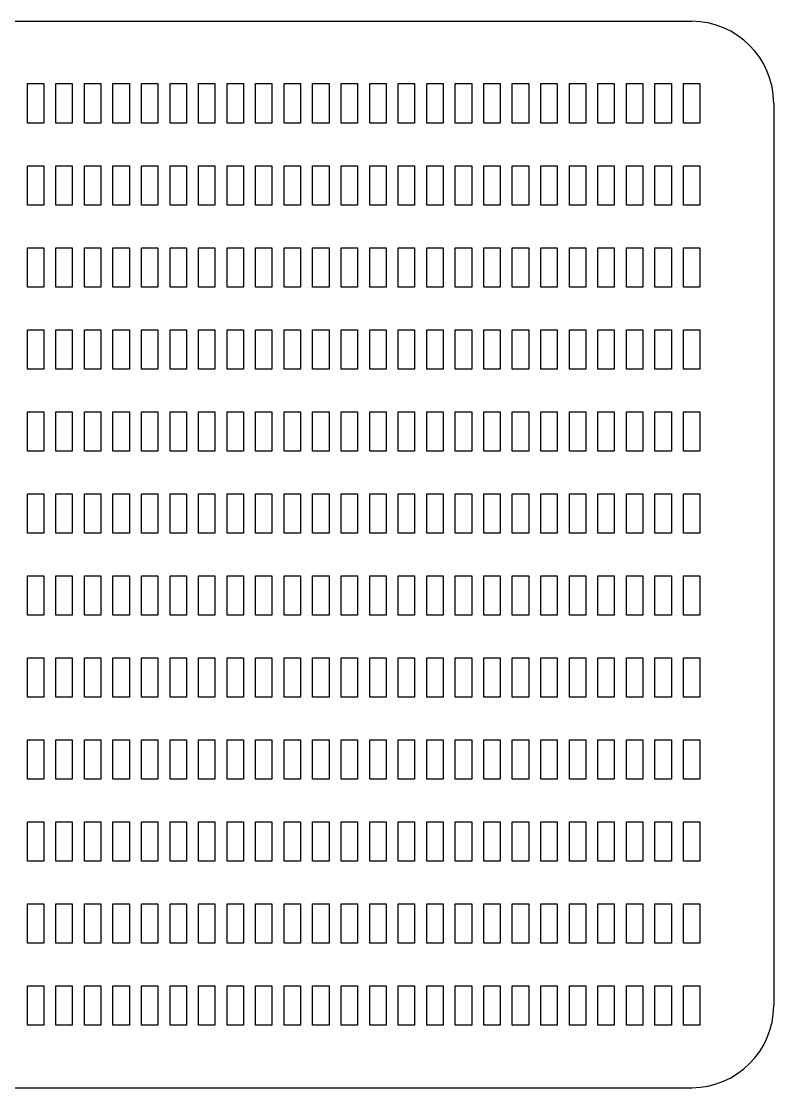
# Model space of a CAD drawing. Extents: x 9 to 33, y 0 to 18.
# Drawn here: x 17.384 to 19.678, y 4.035 to 7.285 of the extents above; entities that cross this region are included whole.
import ezdxf

# ---------------------------------------------------------------- set-up
doc = ezdxf.new("R2010")
doc.units = 0
doc.header["$MEASUREMENT"] = 0
doc.layers.add('OBJECT', color=3, linetype='CONTINUOUS')

msp = doc.modelspace()

# ---------------------------------------------------------------- linework, layer by layer
at = {"layer": 'OBJECT'}
for p, q in [((12.68269, 7.28487), (19.42769, 7.28487)), ((17.40256, 6.97487), (17.40256, 7.09487)), ((17.40256, 7.09487), (17.45256, 7.09487)), ((17.45256, 7.09487), (17.45256, 6.97487)), ((17.48952, 6.97487), (17.48952, 7.09487)), ((17.48952, 7.09487), (17.53952, 7.09487)), ((17.53952, 7.09487), (17.53952, 6.97487)), ((17.57648, 6.97487), (17.57648, 7.09487)), ((17.57648, 7.09487), (17.62648, 7.09487)), ((17.62648, 7.09487), (17.62648, 6.97487)), ((17.66344, 6.97487), (17.66344, 7.09487)), ((17.66344, 7.09487), (17.71344, 7.09487)), ((17.71344, 7.09487), (17.71344, 6.97487)), ((17.75041, 6.97487), (17.75041, 7.09487)), ((17.75041, 7.09487), (17.80041, 7.09487)), ((17.80041, 7.09487), (17.80041, 6.97487)), ((17.83737, 6.97487), (17.83737, 7.09487)), ((17.83737, 7.09487), (17.88737, 7.09487)), ((17.88737, 7.09487), (17.88737, 6.97487)), ((17.92433, 6.97487), (17.92433, 7.09487)), ((17.92433, 7.09487), (17.97433, 7.09487)), ((17.97433, 7.09487), (17.97433, 6.97487)), ((18.01129, 6.97487), (18.01129, 7.09487)), ((18.01129, 7.09487), (18.06129, 7.09487)), ((18.06129, 7.09487), (18.06129, 6.97487)), ((18.09825, 6.97487), (18.09825, 7.09487)), ((18.09825, 7.09487), (18.14825, 7.09487)), ((18.14825, 7.09487), (18.14825, 6.97487)), ((18.18522, 6.97487), (18.18522, 7.09487)), ((18.18522, 7.09487), (18.23522, 7.09487)), ((18.23522, 7.09487), (18.23522, 6.97487)), ((18.27218, 6.97487), (18.27218, 7.09487)), ((18.27218, 7.09487), (18.32218, 7.09487)), ((18.32218, 7.09487), (18.32218, 6.97487)), ((18.35914, 6.97487), (18.35914, 7.09487)), ((18.35914, 7.09487), (18.40914, 7.09487)), ((18.40914, 7.09487), (18.40914, 6.97487)), ((18.4461, 6.97487), (18.4461, 7.09487)), ((18.4461, 7.09487), (18.4961, 7.09487)), ((18.4961, 7.09487), (18.4961, 6.97487)), ((18.53306, 6.97487), (18.53306, 7.09487)), ((18.53306, 7.09487), (18.58306, 7.09487)), ((18.58306, 7.09487), (18.58306, 6.97487)), ((18.62003, 6.97487), (18.62003, 7.09487)), ((18.62003, 7.09487), (18.67003, 7.09487)), ((18.67003, 7.09487), (18.67003, 6.97487)), ((18.70699, 6.97487), (18.70699, 7.09487)), ((18.70699, 7.09487), (18.75699, 7.09487)), ((18.75699, 7.09487), (18.75699, 6.97487)), ((18.79395, 6.97487), (18.79395, 7.09487)), ((18.79395, 7.09487), (18.84395, 7.09487)), ((18.84395, 7.09487), (18.84395, 6.97487)), ((18.88091, 6.97487), (18.88091, 7.09487)), ((18.88091, 7.09487), (18.93091, 7.09487)), ((18.93091, 7.09487), (18.93091, 6.97487)), ((18.96787, 6.97487), (18.96787, 7.09487)), ((18.96787, 7.09487), (19.01787, 7.09487)), ((19.01787, 7.09487), (19.01787, 6.97487)), ((19.05484, 6.97487), (19.05484, 7.09487)), ((19.05484, 7.09487), (19.10484, 7.09487)), ((19.10484, 7.09487), (19.10484, 6.97487)), ((19.1418, 6.97487), (19.1418, 7.09487)), ((19.1418, 7.09487), (19.1918, 7.09487)), ((19.1918, 7.09487), (19.1918, 6.97487)), ((19.22876, 6.97487), (19.22876, 7.09487)), ((19.22876, 7.09487), (19.27876, 7.09487)), ((19.27876, 7.09487), (19.27876, 6.97487)), ((19.31572, 6.97487), (19.31572, 7.09487)), ((19.31572, 7.09487), (19.36572, 7.09487)), ((19.36572, 7.09487), (19.36572, 6.97487)), ((19.40268, 6.97487), (19.40268, 7.09487)), ((19.40268, 7.09487), (19.45268, 7.09487)), ((19.45268, 7.09487), (19.45268, 6.97487)), ((19.67769, 7.03487), (19.67769, 4.28487)), ((17.45256, 6.97487), (17.40256, 6.97487)), ((17.53952, 6.97487), (17.48952, 6.97487)), ((17.62648, 6.97487), (17.57648, 6.97487)), ((17.71344, 6.97487), (17.66344, 6.97487)), ((17.80041, 6.97487), (17.75041, 6.97487)), ((17.88737, 6.97487), (17.83737, 6.97487)), ((17.97433, 6.97487), (17.92433, 6.97487)), ((18.06129, 6.97487), (18.01129, 6.97487)), ((18.14825, 6.97487), (18.09825, 6.97487)), ((18.23522, 6.97487), (18.18522, 6.97487)), ((18.32218, 6.97487), (18.27218, 6.97487)), ((18.40914, 6.97487), (18.35914, 6.97487)), ((18.4961, 6.97487), (18.4461, 6.97487)), ((18.58306, 6.97487), (18.53306, 6.97487)), ((18.67003, 6.97487), (18.62003, 6.97487)), ((18.75699, 6.97487), (18.70699, 6.97487)), ((18.84395, 6.97487), (18.79395, 6.97487)), ((18.93091, 6.97487), (18.88091, 6.97487)), ((19.01787, 6.97487), (18.96787, 6.97487)), ((19.10484, 6.97487), (19.05484, 6.97487)), ((19.1918, 6.97487), (19.1418, 6.97487)), ((19.27876, 6.97487), (19.22876, 6.97487)), ((19.36572, 6.97487), (19.31572, 6.97487)), ((19.45268, 6.97487), (19.40268, 6.97487)), ((17.40256, 6.84487), (17.45256, 6.84487)), ((17.40256, 6.72487), (17.40256, 6.84487)), ((17.45256, 6.84487), (17.45256, 6.72487)), ((17.48952, 6.84487), (17.53952, 6.84487)), ((17.48952, 6.72487), (17.48952, 6.84487)), ((17.53952, 6.84487), (17.53952, 6.72487)), ((17.57648, 6.84487), (17.62648, 6.84487)), ((17.57648, 6.72487), (17.57648, 6.84487)), ((17.62648, 6.84487), (17.62648, 6.72487)), ((17.66344, 6.84487), (17.71344, 6.84487)), ((17.66344, 6.72487), (17.66344, 6.84487)), ((17.71344, 6.84487), (17.71344, 6.72487)), ((17.75041, 6.84487), (17.80041, 6.84487)), ((17.75041, 6.72487), (17.75041, 6.84487)), ((17.80041, 6.84487), (17.80041, 6.72487)), ((17.83737, 6.84487), (17.88737, 6.84487)), ((17.83737, 6.72487), (17.83737, 6.84487)), ((17.88737, 6.84487), (17.88737, 6.72487)), ((17.92433, 6.84487), (17.97433, 6.84487)), ((17.92433, 6.72487), (17.92433, 6.84487)), ((17.97433, 6.84487), (17.97433, 6.72487)), ((18.01129, 6.84487), (18.06129, 6.84487)), ((18.01129, 6.72487), (18.01129, 6.84487)), ((18.06129, 6.84487), (18.06129, 6.72487)), ((18.09825, 6.84487), (18.14825, 6.84487)), ((18.09825, 6.72487), (18.09825, 6.84487)), ((18.14825, 6.84487), (18.14825, 6.72487)), ((18.18522, 6.84487), (18.23522, 6.84487)), ((18.18522, 6.72487), (18.18522, 6.84487)), ((18.23522, 6.84487), (18.23522, 6.72487)), ((18.27218, 6.84487), (18.32218, 6.84487)), ((18.27218, 6.72487), (18.27218, 6.84487)), ((18.32218, 6.84487), (18.32218, 6.72487)), ((18.35914, 6.84487), (18.40914, 6.84487)), ((18.35914, 6.72487), (18.35914, 6.84487)), ((18.40914, 6.84487), (18.40914, 6.72487)), ((18.4461, 6.84487), (18.4961, 6.84487)), ((18.4461, 6.72487), (18.4461, 6.84487)), ((18.4961, 6.84487), (18.4961, 6.72487)), ((18.53306, 6.84487), (18.58306, 6.84487)), ((18.53306, 6.72487), (18.53306, 6.84487)), ((18.58306, 6.84487), (18.58306, 6.72487)), ((18.62003, 6.84487), (18.67003, 6.84487)), ((18.62003, 6.72487), (18.62003, 6.84487)), ((18.67003, 6.84487), (18.67003, 6.72487)), ((18.70699, 6.84487), (18.75699, 6.84487)), ((18.70699, 6.72487), (18.70699, 6.84487)), ((18.75699, 6.84487), (18.75699, 6.72487)), ((18.79395, 6.84487), (18.84395, 6.84487)), ((18.79395, 6.72487), (18.79395, 6.84487)), ((18.84395, 6.84487), (18.84395, 6.72487)), ((18.88091, 6.84487), (18.93091, 6.84487)), ((18.88091, 6.72487), (18.88091, 6.84487)), ((18.93091, 6.84487), (18.93091, 6.72487)), ((18.96787, 6.84487), (19.01787, 6.84487)), ((18.96787, 6.72487), (18.96787, 6.84487)), ((19.01787, 6.84487), (19.01787, 6.72487)), ((19.05484, 6.84487), (19.10484, 6.84487)), ((19.05484, 6.72487), (19.05484, 6.84487)), ((19.10484, 6.84487), (19.10484, 6.72487)), ((19.1418, 6.84487), (19.1918, 6.84487)), ((19.1418, 6.72487), (19.1418, 6.84487)), ((19.1918, 6.84487), (19.1918, 6.72487)), ((19.22876, 6.84487), (19.27876, 6.84487)), ((19.22876, 6.72487), (19.22876, 6.84487)), ((19.27876, 6.84487), (19.27876, 6.72487)), ((19.31572, 6.84487), (19.36572, 6.84487)), ((19.31572, 6.72487), (19.31572, 6.84487)), ((19.36572, 6.84487), (19.36572, 6.72487)), ((19.40268, 6.84487), (19.45268, 6.84487)), ((19.40268, 6.72487), (19.40268, 6.84487)), ((19.45268, 6.84487), (19.45268, 6.72487)), ((17.45256, 6.72487), (17.40256, 6.72487)), ((17.53952, 6.72487), (17.48952, 6.72487)), ((17.62648, 6.72487), (17.57648, 6.72487)), ((17.71344, 6.72487), (17.66344, 6.72487)), ((17.80041, 6.72487), (17.75041, 6.72487)), ((17.88737, 6.72487), (17.83737, 6.72487)), ((17.97433, 6.72487), (17.92433, 6.72487)), ((18.06129, 6.72487), (18.01129, 6.72487)), ((18.14825, 6.72487), (18.09825, 6.72487)), ((18.23522, 6.72487), (18.18522, 6.72487)), ((18.32218, 6.72487), (18.27218, 6.72487)), ((18.40914, 6.72487), (18.35914, 6.72487)), ((18.4961, 6.72487), (18.4461, 6.72487)), ((18.58306, 6.72487), (18.53306, 6.72487)), ((18.67003, 6.72487), (18.62003, 6.72487)), ((18.75699, 6.72487), (18.70699, 6.72487)), ((18.84395, 6.72487), (18.79395, 6.72487)), ((18.93091, 6.72487), (18.88091, 6.72487)), ((19.01787, 6.72487), (18.96787, 6.72487)), ((19.10484, 6.72487), (19.05484, 6.72487)), ((19.1918, 6.72487), (19.1418, 6.72487)), ((19.27876, 6.72487), (19.22876, 6.72487)), ((19.36572, 6.72487), (19.31572, 6.72487)), ((19.45268, 6.72487), (19.40268, 6.72487)), ((17.40256, 6.47487), (17.40256, 6.59487)), ((17.40256, 6.59487), (17.45256, 6.59487)), ((17.45256, 6.59487), (17.45256, 6.47487)), ((17.48952, 6.47487), (17.48952, 6.59487)), ((17.48952, 6.59487), (17.53952, 6.59487)), ((17.53952, 6.59487), (17.53952, 6.47487)), ((17.57648, 6.47487), (17.57648, 6.59487)), ((17.57648, 6.59487), (17.62648, 6.59487)), ((17.62648, 6.59487), (17.62648, 6.47487)), ((17.66344, 6.47487), (17.66344, 6.59487)), ((17.66344, 6.59487), (17.71344, 6.59487)), ((17.71344, 6.59487), (17.71344, 6.47487)), ((17.75041, 6.47487), (17.75041, 6.59487)), ((17.75041, 6.59487), (17.80041, 6.59487)), ((17.80041, 6.59487), (17.80041, 6.47487)), ((17.83737, 6.47487), (17.83737, 6.59487)), ((17.83737, 6.59487), (17.88737, 6.59487)), ((17.88737, 6.59487), (17.88737, 6.47487)), ((17.92433, 6.47487), (17.92433, 6.59487)), ((17.92433, 6.59487), (17.97433, 6.59487)), ((17.97433, 6.59487), (17.97433, 6.47487)), ((18.01129, 6.47487), (18.01129, 6.59487)), ((18.01129, 6.59487), (18.06129, 6.59487)), ((18.06129, 6.59487), (18.06129, 6.47487)), ((18.09825, 6.47487), (18.09825, 6.59487)), ((18.09825, 6.59487), (18.14825, 6.59487)), ((18.14825, 6.59487), (18.14825, 6.47487)), ((18.18522, 6.47487), (18.18522, 6.59487)), ((18.18522, 6.59487), (18.23522, 6.59487)), ((18.23522, 6.59487), (18.23522, 6.47487)), ((18.27218, 6.47487), (18.27218, 6.59487)), ((18.27218, 6.59487), (18.32218, 6.59487)), ((18.32218, 6.59487), (18.32218, 6.47487)), ((18.35914, 6.47487), (18.35914, 6.59487)), ((18.35914, 6.59487), (18.40914, 6.59487)), ((18.40914, 6.59487), (18.40914, 6.47487)), ((18.4461, 6.47487), (18.4461, 6.59487)), ((18.4461, 6.59487), (18.4961, 6.59487)), ((18.4961, 6.59487), (18.4961, 6.47487)), ((18.53306, 6.47487), (18.53306, 6.59487)), ((18.53306, 6.59487), (18.58306, 6.59487)), ((18.58306, 6.59487), (18.58306, 6.47487)), ((18.62003, 6.47487), (18.62003, 6.59487)), ((18.62003, 6.59487), (18.67003, 6.59487)), ((18.67003, 6.59487), (18.67003, 6.47487)), ((18.70699, 6.47487), (18.70699, 6.59487)), ((18.70699, 6.59487), (18.75699, 6.59487)), ((18.75699, 6.59487), (18.75699, 6.47487)), ((18.79395, 6.47487), (18.79395, 6.59487)), ((18.79395, 6.59487), (18.84395, 6.59487)), ((18.84395, 6.59487), (18.84395, 6.47487)), ((18.88091, 6.47487), (18.88091, 6.59487)), ((18.88091, 6.59487), (18.93091, 6.59487)), ((18.93091, 6.59487), (18.93091, 6.47487)), ((18.96787, 6.47487), (18.96787, 6.59487)), ((18.96787, 6.59487), (19.01787, 6.59487)), ((19.01787, 6.59487), (19.01787, 6.47487)), ((19.05484, 6.47487), (19.05484, 6.59487)), ((19.05484, 6.59487), (19.10484, 6.59487)), ((19.10484, 6.59487), (19.10484, 6.47487)), ((19.1418, 6.47487), (19.1418, 6.59487)), ((19.1418, 6.59487), (19.1918, 6.59487)), ((19.1918, 6.59487), (19.1918, 6.47487)), ((19.22876, 6.47487), (19.22876, 6.59487)), ((19.22876, 6.59487), (19.27876, 6.59487)), ((19.27876, 6.59487), (19.27876, 6.47487)), ((19.31572, 6.47487), (19.31572, 6.59487)), ((19.31572, 6.59487), (19.36572, 6.59487)), ((19.36572, 6.59487), (19.36572, 6.47487)), ((19.40268, 6.47487), (19.40268, 6.59487)), ((19.40268, 6.59487), (19.45268, 6.59487)), ((19.45268, 6.59487), (19.45268, 6.47487)), ((17.45256, 6.47487), (17.40256, 6.47487)), ((17.53952, 6.47487), (17.48952, 6.47487)), ((17.62648, 6.47487), (17.57648, 6.47487)), ((17.71344, 6.47487), (17.66344, 6.47487)), ((17.80041, 6.47487), (17.75041, 6.47487)), ((17.88737, 6.47487), (17.83737, 6.47487)), ((17.97433, 6.47487), (17.92433, 6.47487)), ((18.06129, 6.47487), (18.01129, 6.47487)), ((18.14825, 6.47487), (18.09825, 6.47487)), ((18.23522, 6.47487), (18.18522, 6.47487)), ((18.32218, 6.47487), (18.27218, 6.47487)), ((18.40914, 6.47487), (18.35914, 6.47487)), ((18.4961, 6.47487), (18.4461, 6.47487)), ((18.58306, 6.47487), (18.53306, 6.47487)), ((18.67003, 6.47487), (18.62003, 6.47487)), ((18.75699, 6.47487), (18.70699, 6.47487)), ((18.84395, 6.47487), (18.79395, 6.47487)), ((18.93091, 6.47487), (18.88091, 6.47487)), ((19.01787, 6.47487), (18.96787, 6.47487)), ((19.10484, 6.47487), (19.05484, 6.47487)), ((19.1918, 6.47487), (19.1418, 6.47487)), ((19.27876, 6.47487), (19.22876, 6.47487)), ((19.36572, 6.47487), (19.31572, 6.47487)), ((19.45268, 6.47487), (19.40268, 6.47487)), ((17.40256, 6.22487), (17.40256, 6.34487)), ((17.40256, 6.34487), (17.45256, 6.34487)), ((17.45256, 6.34487), (17.45256, 6.22487)), ((17.48952, 6.22487), (17.48952, 6.34487)), ((17.48952, 6.34487), (17.53952, 6.34487)), ((17.53952, 6.34487), (17.53952, 6.22487)), ((17.57648, 6.22487), (17.57648, 6.34487)), ((17.57648, 6.34487), (17.62648, 6.34487)), ((17.62648, 6.34487), (17.62648, 6.22487)), ((17.66344, 6.22487), (17.66344, 6.34487)), ((17.66344, 6.34487), (17.71344, 6.34487)), ((17.71344, 6.34487), (17.71344, 6.22487)), ((17.75041, 6.22487), (17.75041, 6.34487)), ((17.75041, 6.34487), (17.80041, 6.34487)), ((17.80041, 6.34487), (17.80041, 6.22487)), ((17.83737, 6.22487), (17.83737, 6.34487)), ((17.83737, 6.34487), (17.88737, 6.34487)), ((17.88737, 6.34487), (17.88737, 6.22487)), ((17.92433, 6.22487), (17.92433, 6.34487)), ((17.92433, 6.34487), (17.97433, 6.34487)), ((17.97433, 6.34487), (17.97433, 6.22487)), ((18.01129, 6.22487), (18.01129, 6.34487)), ((18.01129, 6.34487), (18.06129, 6.34487)), ((18.06129, 6.34487), (18.06129, 6.22487)), ((18.09825, 6.22487), (18.09825, 6.34487)), ((18.09825, 6.34487), (18.14825, 6.34487)), ((18.14825, 6.34487), (18.14825, 6.22487)), ((18.18522, 6.22487), (18.18522, 6.34487)), ((18.18522, 6.34487), (18.23522, 6.34487)), ((18.23522, 6.34487), (18.23522, 6.22487)), ((18.27218, 6.22487), (18.27218, 6.34487)), ((18.27218, 6.34487), (18.32218, 6.34487)), ((18.32218, 6.34487), (18.32218, 6.22487)), ((18.35914, 6.22487), (18.35914, 6.34487)), ((18.35914, 6.34487), (18.40914, 6.34487)), ((18.40914, 6.34487), (18.40914, 6.22487)), ((18.4461, 6.22487), (18.4461, 6.34487)), ((18.4461, 6.34487), (18.4961, 6.34487)), ((18.4961, 6.34487), (18.4961, 6.22487)), ((18.53306, 6.22487), (18.53306, 6.34487)), ((18.53306, 6.34487), (18.58306, 6.34487)), ((18.58306, 6.34487), (18.58306, 6.22487)), ((18.62003, 6.22487), (18.62003, 6.34487)), ((18.62003, 6.34487), (18.67003, 6.34487)), ((18.67003, 6.34487), (18.67003, 6.22487)), ((18.70699, 6.22487), (18.70699, 6.34487)), ((18.70699, 6.34487), (18.75699, 6.34487)), ((18.75699, 6.34487), (18.75699, 6.22487)), ((18.79395, 6.22487), (18.79395, 6.34487)), ((18.79395, 6.34487), (18.84395, 6.34487)), ((18.84395, 6.34487), (18.84395, 6.22487)), ((18.88091, 6.22487), (18.88091, 6.34487)), ((18.88091, 6.34487), (18.93091, 6.34487)), ((18.93091, 6.34487), (18.93091, 6.22487)), ((18.96787, 6.22487), (18.96787, 6.34487)), ((18.96787, 6.34487), (19.01787, 6.34487)), ((19.01787, 6.34487), (19.01787, 6.22487)), ((19.05484, 6.22487), (19.05484, 6.34487)), ((19.05484, 6.34487), (19.10484, 6.34487)), ((19.10484, 6.34487), (19.10484, 6.22487)), ((19.1418, 6.22487), (19.1418, 6.34487)), ((19.1418, 6.34487), (19.1918, 6.34487)), ((19.1918, 6.34487), (19.1918, 6.22487)), ((19.22876, 6.22487), (19.22876, 6.34487)), ((19.22876, 6.34487), (19.27876, 6.34487)), ((19.27876, 6.34487), (19.27876, 6.22487)), ((19.31572, 6.22487), (19.31572, 6.34487)), ((19.31572, 6.34487), (19.36572, 6.34487)), ((19.36572, 6.34487), (19.36572, 6.22487)), ((19.40268, 6.22487), (19.40268, 6.34487)), ((19.40268, 6.34487), (19.45268, 6.34487)), ((19.45268, 6.34487), (19.45268, 6.22487)), ((17.45256, 6.22487), (17.40256, 6.22487)), ((17.53952, 6.22487), (17.48952, 6.22487)), ((17.62648, 6.22487), (17.57648, 6.22487)), ((17.71344, 6.22487), (17.66344, 6.22487)), ((17.80041, 6.22487), (17.75041, 6.22487)), ((17.88737, 6.22487), (17.83737, 6.22487)), ((17.97433, 6.22487), (17.92433, 6.22487)), ((18.06129, 6.22487), (18.01129, 6.22487)), ((18.14825, 6.22487), (18.09825, 6.22487)), ((18.23522, 6.22487), (18.18522, 6.22487)), ((18.32218, 6.22487), (18.27218, 6.22487)), ((18.40914, 6.22487), (18.35914, 6.22487)), ((18.4961, 6.22487), (18.4461, 6.22487)), ((18.58306, 6.22487), (18.53306, 6.22487)), ((18.67003, 6.22487), (18.62003, 6.22487)), ((18.75699, 6.22487), (18.70699, 6.22487)), ((18.84395, 6.22487), (18.79395, 6.22487)), ((18.93091, 6.22487), (18.88091, 6.22487)), ((19.01787, 6.22487), (18.96787, 6.22487)), ((19.10484, 6.22487), (19.05484, 6.22487)), ((19.1918, 6.22487), (19.1418, 6.22487)), ((19.27876, 6.22487), (19.22876, 6.22487)), ((19.36572, 6.22487), (19.31572, 6.22487)), ((19.45268, 6.22487), (19.40268, 6.22487)), ((17.40256, 5.97487), (17.40256, 6.09487)), ((17.40256, 6.09487), (17.45256, 6.09487)), ((17.45256, 6.09487), (17.45256, 5.97487)), ((17.48952, 5.97487), (17.48952, 6.09487)), ((17.48952, 6.09487), (17.53952, 6.09487)), ((17.53952, 6.09487), (17.53952, 5.97487)), ((17.57648, 5.97487), (17.57648, 6.09487)), ((17.57648, 6.09487), (17.62648, 6.09487)), ((17.62648, 6.09487), (17.62648, 5.97487)), ((17.66344, 5.97487), (17.66344, 6.09487)), ((17.66344, 6.09487), (17.71344, 6.09487)), ((17.71344, 6.09487), (17.71344, 5.97487)), ((17.75041, 5.97487), (17.75041, 6.09487)), ((17.75041, 6.09487), (17.80041, 6.09487)), ((17.80041, 6.09487), (17.80041, 5.97487)), ((17.83737, 5.97487), (17.83737, 6.09487)), ((17.83737, 6.09487), (17.88737, 6.09487)), ((17.88737, 6.09487), (17.88737, 5.97487)), ((17.92433, 5.97487), (17.92433, 6.09487)), ((17.92433, 6.09487), (17.97433, 6.09487)), ((17.97433, 6.09487), (17.97433, 5.97487)), ((18.01129, 5.97487), (18.01129, 6.09487)), ((18.01129, 6.09487), (18.06129, 6.09487)), ((18.06129, 6.09487), (18.06129, 5.97487)), ((18.09825, 5.97487), (18.09825, 6.09487)), ((18.09825, 6.09487), (18.14825, 6.09487)), ((18.14825, 6.09487), (18.14825, 5.97487)), ((18.18522, 5.97487), (18.18522, 6.09487)), ((18.18522, 6.09487), (18.23522, 6.09487)), ((18.23522, 6.09487), (18.23522, 5.97487)), ((18.27218, 5.97487), (18.27218, 6.09487)), ((18.27218, 6.09487), (18.32218, 6.09487)), ((18.32218, 6.09487), (18.32218, 5.97487)), ((18.35914, 5.97487), (18.35914, 6.09487)), ((18.35914, 6.09487), (18.40914, 6.09487)), ((18.40914, 6.09487), (18.40914, 5.97487)), ((18.4461, 5.97487), (18.4461, 6.09487)), ((18.4461, 6.09487), (18.4961, 6.09487)), ((18.4961, 6.09487), (18.4961, 5.97487)), ((18.53306, 5.97487), (18.53306, 6.09487)), ((18.53306, 6.09487), (18.58306, 6.09487)), ((18.58306, 6.09487), (18.58306, 5.97487)), ((18.62003, 5.97487), (18.62003, 6.09487)), ((18.62003, 6.09487), (18.67003, 6.09487)), ((18.67003, 6.09487), (18.67003, 5.97487)), ((18.70699, 5.97487), (18.70699, 6.09487)), ((18.70699, 6.09487), (18.75699, 6.09487)), ((18.75699, 6.09487), (18.75699, 5.97487)), ((18.79395, 5.97487), (18.79395, 6.09487)), ((18.79395, 6.09487), (18.84395, 6.09487)), ((18.84395, 6.09487), (18.84395, 5.97487)), ((18.88091, 5.97487), (18.88091, 6.09487)), ((18.88091, 6.09487), (18.93091, 6.09487)), ((18.93091, 6.09487), (18.93091, 5.97487)), ((18.96787, 5.97487), (18.96787, 6.09487)), ((18.96787, 6.09487), (19.01787, 6.09487)), ((19.01787, 6.09487), (19.01787, 5.97487)), ((19.05484, 5.97487), (19.05484, 6.09487)), ((19.05484, 6.09487), (19.10484, 6.09487)), ((19.10484, 6.09487), (19.10484, 5.97487)), ((19.1418, 5.97487), (19.1418, 6.09487)), ((19.1418, 6.09487), (19.1918, 6.09487)), ((19.1918, 6.09487), (19.1918, 5.97487)), ((19.22876, 5.97487), (19.22876, 6.09487)), ((19.22876, 6.09487), (19.27876, 6.09487)), ((19.27876, 6.09487), (19.27876, 5.97487)), ((19.31572, 5.97487), (19.31572, 6.09487)), ((19.31572, 6.09487), (19.36572, 6.09487)), ((19.36572, 6.09487), (19.36572, 5.97487)), ((19.40268, 5.97487), (19.40268, 6.09487)), ((19.40268, 6.09487), (19.45268, 6.09487)), ((19.45268, 6.09487), (19.45268, 5.97487)), ((17.45256, 5.97487), (17.40256, 5.97487)), ((17.53952, 5.97487), (17.48952, 5.97487)), ((17.62648, 5.97487), (17.57648, 5.97487)), ((17.71344, 5.97487), (17.66344, 5.97487)), ((17.80041, 5.97487), (17.75041, 5.97487)), ((17.88737, 5.97487), (17.83737, 5.97487)), ((17.97433, 5.97487), (17.92433, 5.97487)), ((18.06129, 5.97487), (18.01129, 5.97487)), ((18.14825, 5.97487), (18.09825, 5.97487)), ((18.23522, 5.97487), (18.18522, 5.97487)), ((18.32218, 5.97487), (18.27218, 5.97487)), ((18.40914, 5.97487), (18.35914, 5.97487)), ((18.4961, 5.97487), (18.4461, 5.97487)), ((18.58306, 5.97487), (18.53306, 5.97487)), ((18.67003, 5.97487), (18.62003, 5.97487)), ((18.75699, 5.97487), (18.70699, 5.97487)), ((18.84395, 5.97487), (18.79395, 5.97487)), ((18.93091, 5.97487), (18.88091, 5.97487)), ((19.01787, 5.97487), (18.96787, 5.97487)), ((19.10484, 5.97487), (19.05484, 5.97487)), ((19.1918, 5.97487), (19.1418, 5.97487)), ((19.27876, 5.97487), (19.22876, 5.97487)), ((19.36572, 5.97487), (19.31572, 5.97487)), ((19.45268, 5.97487), (19.40268, 5.97487)), ((17.40256, 5.72487), (17.40256, 5.84487)), ((17.40256, 5.84487), (17.45256, 5.84487)), ((17.45256, 5.84487), (17.45256, 5.72487)), ((17.48952, 5.72487), (17.48952, 5.84487)), ((17.48952, 5.84487), (17.53952, 5.84487)), ((17.53952, 5.84487), (17.53952, 5.72487)), ((17.57648, 5.72487), (17.57648, 5.84487)), ((17.57648, 5.84487), (17.62648, 5.84487)), ((17.62648, 5.84487), (17.62648, 5.72487)), ((17.66344, 5.72487), (17.66344, 5.84487)), ((17.66344, 5.84487), (17.71344, 5.84487)), ((17.71344, 5.84487), (17.71344, 5.72487)), ((17.75041, 5.72487), (17.75041, 5.84487)), ((17.75041, 5.84487), (17.80041, 5.84487)), ((17.80041, 5.84487), (17.80041, 5.72487)), ((17.83737, 5.72487), (17.83737, 5.84487)), ((17.83737, 5.84487), (17.88737, 5.84487)), ((17.88737, 5.84487), (17.88737, 5.72487)), ((17.92433, 5.72487), (17.92433, 5.84487)), ((17.92433, 5.84487), (17.97433, 5.84487)), ((17.97433, 5.84487), (17.97433, 5.72487)), ((18.01129, 5.72487), (18.01129, 5.84487)), ((18.01129, 5.84487), (18.06129, 5.84487)), ((18.06129, 5.84487), (18.06129, 5.72487)), ((18.09825, 5.72487), (18.09825, 5.84487)), ((18.09825, 5.84487), (18.14825, 5.84487)), ((18.14825, 5.84487), (18.14825, 5.72487)), ((18.18522, 5.72487), (18.18522, 5.84487)), ((18.18522, 5.84487), (18.23522, 5.84487)), ((18.23522, 5.84487), (18.23522, 5.72487)), ((18.27218, 5.72487), (18.27218, 5.84487)), ((18.27218, 5.84487), (18.32218, 5.84487)), ((18.32218, 5.84487), (18.32218, 5.72487)), ((18.35914, 5.72487), (18.35914, 5.84487)), ((18.35914, 5.84487), (18.40914, 5.84487)), ((18.40914, 5.84487), (18.40914, 5.72487)), ((18.4461, 5.72487), (18.4461, 5.84487)), ((18.4461, 5.84487), (18.4961, 5.84487)), ((18.4961, 5.84487), (18.4961, 5.72487)), ((18.53306, 5.72487), (18.53306, 5.84487)), ((18.53306, 5.84487), (18.58306, 5.84487)), ((18.58306, 5.84487), (18.58306, 5.72487)), ((18.62003, 5.72487), (18.62003, 5.84487)), ((18.62003, 5.84487), (18.67003, 5.84487)), ((18.67003, 5.84487), (18.67003, 5.72487)), ((18.70699, 5.72487), (18.70699, 5.84487)), ((18.70699, 5.84487), (18.75699, 5.84487)), ((18.75699, 5.84487), (18.75699, 5.72487)), ((18.79395, 5.72487), (18.79395, 5.84487)), ((18.79395, 5.84487), (18.84395, 5.84487)), ((18.84395, 5.84487), (18.84395, 5.72487)), ((18.88091, 5.72487), (18.88091, 5.84487)), ((18.88091, 5.84487), (18.93091, 5.84487)), ((18.93091, 5.84487), (18.93091, 5.72487)), ((18.96787, 5.72487), (18.96787, 5.84487)), ((18.96787, 5.84487), (19.01787, 5.84487)), ((19.01787, 5.84487), (19.01787, 5.72487)), ((19.05484, 5.72487), (19.05484, 5.84487)), ((19.05484, 5.84487), (19.10484, 5.84487)), ((19.10484, 5.84487), (19.10484, 5.72487)), ((19.1418, 5.72487), (19.1418, 5.84487)), ((19.1418, 5.84487), (19.1918, 5.84487)), ((19.1918, 5.84487), (19.1918, 5.72487)), ((19.22876, 5.72487), (19.22876, 5.84487)), ((19.22876, 5.84487), (19.27876, 5.84487)), ((19.27876, 5.84487), (19.27876, 5.72487)), ((19.31572, 5.72487), (19.31572, 5.84487)), ((19.31572, 5.84487), (19.36572, 5.84487)), ((19.36572, 5.84487), (19.36572, 5.72487)), ((19.40268, 5.72487), (19.40268, 5.84487)), ((19.40268, 5.84487), (19.45268, 5.84487)), ((19.45268, 5.84487), (19.45268, 5.72487)), ((17.45256, 5.72487), (17.40256, 5.72487)), ((17.53952, 5.72487), (17.48952, 5.72487)), ((17.62648, 5.72487), (17.57648, 5.72487)), ((17.71344, 5.72487), (17.66344, 5.72487)), ((17.80041, 5.72487), (17.75041, 5.72487)), ((17.88737, 5.72487), (17.83737, 5.72487)), ((17.97433, 5.72487), (17.92433, 5.72487)), ((18.06129, 5.72487), (18.01129, 5.72487)), ((18.14825, 5.72487), (18.09825, 5.72487)), ((18.23522, 5.72487), (18.18522, 5.72487)), ((18.32218, 5.72487), (18.27218, 5.72487)), ((18.40914, 5.72487), (18.35914, 5.72487)), ((18.4961, 5.72487), (18.4461, 5.72487)), ((18.58306, 5.72487), (18.53306, 5.72487)), ((18.67003, 5.72487), (18.62003, 5.72487)), ((18.75699, 5.72487), (18.70699, 5.72487)), ((18.84395, 5.72487), (18.79395, 5.72487)), ((18.93091, 5.72487), (18.88091, 5.72487)), ((19.01787, 5.72487), (18.96787, 5.72487)), ((19.10484, 5.72487), (19.05484, 5.72487)), ((19.1918, 5.72487), (19.1418, 5.72487)), ((19.27876, 5.72487), (19.22876, 5.72487)), ((19.36572, 5.72487), (19.31572, 5.72487)), ((19.45268, 5.72487), (19.40268, 5.72487)), ((17.40256, 5.47487), (17.40256, 5.59487)), ((17.40256, 5.59487), (17.45256, 5.59487)), ((17.45256, 5.59487), (17.45256, 5.47487)), ((17.48952, 5.47487), (17.48952, 5.59487)), ((17.48952, 5.59487), (17.53952, 5.59487)), ((17.53952, 5.59487), (17.53952, 5.47487)), ((17.57648, 5.47487), (17.57648, 5.59487)), ((17.57648, 5.59487), (17.62648, 5.59487)), ((17.62648, 5.59487), (17.62648, 5.47487)), ((17.66344, 5.47487), (17.66344, 5.59487)), ((17.66344, 5.59487), (17.71344, 5.59487)), ((17.71344, 5.59487), (17.71344, 5.47487)), ((17.75041, 5.47487), (17.75041, 5.59487)), ((17.75041, 5.59487), (17.80041, 5.59487)), ((17.80041, 5.59487), (17.80041, 5.47487)), ((17.83737, 5.47487), (17.83737, 5.59487)), ((17.83737, 5.59487), (17.88737, 5.59487)), ((17.88737, 5.59487), (17.88737, 5.47487)), ((17.92433, 5.47487), (17.92433, 5.59487)), ((17.92433, 5.59487), (17.97433, 5.59487)), ((17.97433, 5.59487), (17.97433, 5.47487)), ((18.01129, 5.47487), (18.01129, 5.59487)), ((18.01129, 5.59487), (18.06129, 5.59487)), ((18.06129, 5.59487), (18.06129, 5.47487)), ((18.09825, 5.47487), (18.09825, 5.59487)), ((18.09825, 5.59487), (18.14825, 5.59487)), ((18.14825, 5.59487), (18.14825, 5.47487)), ((18.18522, 5.47487), (18.18522, 5.59487)), ((18.18522, 5.59487), (18.23522, 5.59487)), ((18.23522, 5.59487), (18.23522, 5.47487)), ((18.27218, 5.47487), (18.27218, 5.59487)), ((18.27218, 5.59487), (18.32218, 5.59487)), ((18.32218, 5.59487), (18.32218, 5.47487)), ((18.35914, 5.47487), (18.35914, 5.59487)), ((18.35914, 5.59487), (18.40914, 5.59487)), ((18.40914, 5.59487), (18.40914, 5.47487)), ((18.4461, 5.47487), (18.4461, 5.59487)), ((18.4461, 5.59487), (18.4961, 5.59487)), ((18.4961, 5.59487), (18.4961, 5.47487)), ((18.53306, 5.47487), (18.53306, 5.59487)), ((18.53306, 5.59487), (18.58306, 5.59487)), ((18.58306, 5.59487), (18.58306, 5.47487)), ((18.62003, 5.47487), (18.62003, 5.59487)), ((18.62003, 5.59487), (18.67003, 5.59487)), ((18.67003, 5.59487), (18.67003, 5.47487)), ((18.70699, 5.47487), (18.70699, 5.59487)), ((18.70699, 5.59487), (18.75699, 5.59487)), ((18.75699, 5.59487), (18.75699, 5.47487)), ((18.79395, 5.47487), (18.79395, 5.59487)), ((18.79395, 5.59487), (18.84395, 5.59487)), ((18.84395, 5.59487), (18.84395, 5.47487)), ((18.88091, 5.47487), (18.88091, 5.59487)), ((18.88091, 5.59487), (18.93091, 5.59487)), ((18.93091, 5.59487), (18.93091, 5.47487)), ((18.96787, 5.47487), (18.96787, 5.59487)), ((18.96787, 5.59487), (19.01787, 5.59487)), ((19.01787, 5.59487), (19.01787, 5.47487)), ((19.05484, 5.47487), (19.05484, 5.59487)), ((19.05484, 5.59487), (19.10484, 5.59487)), ((19.10484, 5.59487), (19.10484, 5.47487)), ((19.1418, 5.47487), (19.1418, 5.59487)), ((19.1418, 5.59487), (19.1918, 5.59487)), ((19.1918, 5.59487), (19.1918, 5.47487)), ((19.22876, 5.47487), (19.22876, 5.59487)), ((19.22876, 5.59487), (19.27876, 5.59487)), ((19.27876, 5.59487), (19.27876, 5.47487)), ((19.31572, 5.47487), (19.31572, 5.59487)), ((19.31572, 5.59487), (19.36572, 5.59487)), ((19.36572, 5.59487), (19.36572, 5.47487)), ((19.40268, 5.47487), (19.40268, 5.59487)), ((19.40268, 5.59487), (19.45268, 5.59487)), ((19.45268, 5.59487), (19.45268, 5.47487)), ((17.45256, 5.47487), (17.40256, 5.47487)), ((17.53952, 5.47487), (17.48952, 5.47487)), ((17.62648, 5.47487), (17.57648, 5.47487)), ((17.71344, 5.47487), (17.66344, 5.47487)), ((17.80041, 5.47487), (17.75041, 5.47487)), ((17.88737, 5.47487), (17.83737, 5.47487)), ((17.97433, 5.47487), (17.92433, 5.47487)), ((18.06129, 5.47487), (18.01129, 5.47487)), ((18.14825, 5.47487), (18.09825, 5.47487)), ((18.23522, 5.47487), (18.18522, 5.47487)), ((18.32218, 5.47487), (18.27218, 5.47487)), ((18.40914, 5.47487), (18.35914, 5.47487)), ((18.4961, 5.47487), (18.4461, 5.47487)), ((18.58306, 5.47487), (18.53306, 5.47487)), ((18.67003, 5.47487), (18.62003, 5.47487)), ((18.75699, 5.47487), (18.70699, 5.47487)), ((18.84395, 5.47487), (18.79395, 5.47487)), ((18.93091, 5.47487), (18.88091, 5.47487)), ((19.01787, 5.47487), (18.96787, 5.47487)), ((19.10484, 5.47487), (19.05484, 5.47487)), ((19.1918, 5.47487), (19.1418, 5.47487)), ((19.27876, 5.47487), (19.22876, 5.47487)), ((19.36572, 5.47487), (19.31572, 5.47487)), ((19.45268, 5.47487), (19.40268, 5.47487)), ((17.40256, 5.22487), (17.40256, 5.34487)), ((17.40256, 5.34487), (17.45256, 5.34487)), ((17.45256, 5.34487), (17.45256, 5.22487)), ((17.48952, 5.22487), (17.48952, 5.34487)), ((17.48952, 5.34487), (17.53952, 5.34487)), ((17.53952, 5.34487), (17.53952, 5.22487)), ((17.57648, 5.22487), (17.57648, 5.34487)), ((17.57648, 5.34487), (17.62648, 5.34487)), ((17.62648, 5.34487), (17.62648, 5.22487)), ((17.66344, 5.22487), (17.66344, 5.34487)), ((17.66344, 5.34487), (17.71344, 5.34487)), ((17.71344, 5.34487), (17.71344, 5.22487)), ((17.75041, 5.22487), (17.75041, 5.34487)), ((17.75041, 5.34487), (17.80041, 5.34487)), ((17.80041, 5.34487), (17.80041, 5.22487)), ((17.83737, 5.22487), (17.83737, 5.34487)), ((17.83737, 5.34487), (17.88737, 5.34487)), ((17.88737, 5.34487), (17.88737, 5.22487)), ((17.92433, 5.22487), (17.92433, 5.34487)), ((17.92433, 5.34487), (17.97433, 5.34487)), ((17.97433, 5.34487), (17.97433, 5.22487)), ((18.01129, 5.22487), (18.01129, 5.34487)), ((18.01129, 5.34487), (18.06129, 5.34487)), ((18.06129, 5.34487), (18.06129, 5.22487)), ((18.09825, 5.22487), (18.09825, 5.34487)), ((18.09825, 5.34487), (18.14825, 5.34487)), ((18.14825, 5.34487), (18.14825, 5.22487)), ((18.18522, 5.22487), (18.18522, 5.34487)), ((18.18522, 5.34487), (18.23522, 5.34487)), ((18.23522, 5.34487), (18.23522, 5.22487)), ((18.27218, 5.22487), (18.27218, 5.34487)), ((18.27218, 5.34487), (18.32218, 5.34487)), ((18.32218, 5.34487), (18.32218, 5.22487)), ((18.35914, 5.22487), (18.35914, 5.34487)), ((18.35914, 5.34487), (18.40914, 5.34487)), ((18.40914, 5.34487), (18.40914, 5.22487)), ((18.4461, 5.22487), (18.4461, 5.34487)), ((18.4461, 5.34487), (18.4961, 5.34487)), ((18.4961, 5.34487), (18.4961, 5.22487)), ((18.53306, 5.22487), (18.53306, 5.34487)), ((18.53306, 5.34487), (18.58306, 5.34487)), ((18.58306, 5.34487), (18.58306, 5.22487)), ((18.62003, 5.22487), (18.62003, 5.34487)), ((18.62003, 5.34487), (18.67003, 5.34487)), ((18.67003, 5.34487), (18.67003, 5.22487)), ((18.70699, 5.22487), (18.70699, 5.34487)), ((18.70699, 5.34487), (18.75699, 5.34487)), ((18.75699, 5.34487), (18.75699, 5.22487)), ((18.79395, 5.22487), (18.79395, 5.34487)), ((18.79395, 5.34487), (18.84395, 5.34487)), ((18.84395, 5.34487), (18.84395, 5.22487)), ((18.88091, 5.22487), (18.88091, 5.34487)), ((18.88091, 5.34487), (18.93091, 5.34487)), ((18.93091, 5.34487), (18.93091, 5.22487)), ((18.96787, 5.22487), (18.96787, 5.34487)), ((18.96787, 5.34487), (19.01787, 5.34487)), ((19.01787, 5.34487), (19.01787, 5.22487)), ((19.05484, 5.22487), (19.05484, 5.34487)), ((19.05484, 5.34487), (19.10484, 5.34487)), ((19.10484, 5.34487), (19.10484, 5.22487)), ((19.1418, 5.22487), (19.1418, 5.34487)), ((19.1418, 5.34487), (19.1918, 5.34487)), ((19.1918, 5.34487), (19.1918, 5.22487)), ((19.22876, 5.22487), (19.22876, 5.34487)), ((19.22876, 5.34487), (19.27876, 5.34487)), ((19.27876, 5.34487), (19.27876, 5.22487)), ((19.31572, 5.22487), (19.31572, 5.34487)), ((19.31572, 5.34487), (19.36572, 5.34487)), ((19.36572, 5.34487), (19.36572, 5.22487)), ((19.40268, 5.22487), (19.40268, 5.34487)), ((19.40268, 5.34487), (19.45268, 5.34487)), ((19.45268, 5.34487), (19.45268, 5.22487)), ((17.45256, 5.22487), (17.40256, 5.22487)), ((17.53952, 5.22487), (17.48952, 5.22487)), ((17.62648, 5.22487), (17.57648, 5.22487)), ((17.71344, 5.22487), (17.66344, 5.22487)), ((17.80041, 5.22487), (17.75041, 5.22487)), ((17.88737, 5.22487), (17.83737, 5.22487)), ((17.97433, 5.22487), (17.92433, 5.22487)), ((18.06129, 5.22487), (18.01129, 5.22487)), ((18.14825, 5.22487), (18.09825, 5.22487)), ((18.23522, 5.22487), (18.18522, 5.22487)), ((18.32218, 5.22487), (18.27218, 5.22487)), ((18.40914, 5.22487), (18.35914, 5.22487)), ((18.4961, 5.22487), (18.4461, 5.22487)), ((18.58306, 5.22487), (18.53306, 5.22487)), ((18.67003, 5.22487), (18.62003, 5.22487)), ((18.75699, 5.22487), (18.70699, 5.22487)), ((18.84395, 5.22487), (18.79395, 5.22487)), ((18.93091, 5.22487), (18.88091, 5.22487)), ((19.01787, 5.22487), (18.96787, 5.22487)), ((19.10484, 5.22487), (19.05484, 5.22487)), ((19.1918, 5.22487), (19.1418, 5.22487)), ((19.27876, 5.22487), (19.22876, 5.22487)), ((19.36572, 5.22487), (19.31572, 5.22487)), ((19.45268, 5.22487), (19.40268, 5.22487)), ((17.40256, 4.97487), (17.40256, 5.09487)), ((17.40256, 5.09487), (17.45256, 5.09487)), ((17.45256, 5.09487), (17.45256, 4.97487)), ((17.48952, 4.97487), (17.48952, 5.09487)), ((17.48952, 5.09487), (17.53952, 5.09487)), ((17.53952, 5.09487), (17.53952, 4.97487)), ((17.57648, 4.97487), (17.57648, 5.09487)), ((17.57648, 5.09487), (17.62648, 5.09487)), ((17.62648, 5.09487), (17.62648, 4.97487)), ((17.66344, 4.97487), (17.66344, 5.09487)), ((17.66344, 5.09487), (17.71344, 5.09487)), ((17.71344, 5.09487), (17.71344, 4.97487)), ((17.75041, 4.97487), (17.75041, 5.09487)), ((17.75041, 5.09487), (17.80041, 5.09487)), ((17.80041, 5.09487), (17.80041, 4.97487)), ((17.83737, 4.97487), (17.83737, 5.09487)), ((17.83737, 5.09487), (17.88737, 5.09487)), ((17.88737, 5.09487), (17.88737, 4.97487)), ((17.92433, 4.97487), (17.92433, 5.09487)), ((17.92433, 5.09487), (17.97433, 5.09487)), ((17.97433, 5.09487), (17.97433, 4.97487)), ((18.01129, 4.97487), (18.01129, 5.09487)), ((18.01129, 5.09487), (18.06129, 5.09487)), ((18.06129, 5.09487), (18.06129, 4.97487)), ((18.09825, 4.97487), (18.09825, 5.09487)), ((18.09825, 5.09487), (18.14825, 5.09487)), ((18.14825, 5.09487), (18.14825, 4.97487)), ((18.18522, 4.97487), (18.18522, 5.09487)), ((18.18522, 5.09487), (18.23522, 5.09487)), ((18.23522, 5.09487), (18.23522, 4.97487)), ((18.27218, 4.97487), (18.27218, 5.09487)), ((18.27218, 5.09487), (18.32218, 5.09487)), ((18.32218, 5.09487), (18.32218, 4.97487)), ((18.35914, 4.97487), (18.35914, 5.09487)), ((18.35914, 5.09487), (18.40914, 5.09487)), ((18.40914, 5.09487), (18.40914, 4.97487)), ((18.4461, 4.97487), (18.4461, 5.09487)), ((18.4461, 5.09487), (18.4961, 5.09487)), ((18.4961, 5.09487), (18.4961, 4.97487)), ((18.53306, 4.97487), (18.53306, 5.09487)), ((18.53306, 5.09487), (18.58306, 5.09487)), ((18.58306, 5.09487), (18.58306, 4.97487)), ((18.62003, 4.97487), (18.62003, 5.09487)), ((18.62003, 5.09487), (18.67003, 5.09487)), ((18.67003, 5.09487), (18.67003, 4.97487)), ((18.70699, 4.97487), (18.70699, 5.09487)), ((18.70699, 5.09487), (18.75699, 5.09487)), ((18.75699, 5.09487), (18.75699, 4.97487)), ((18.79395, 4.97487), (18.79395, 5.09487)), ((18.79395, 5.09487), (18.84395, 5.09487)), ((18.84395, 5.09487), (18.84395, 4.97487)), ((18.88091, 4.97487), (18.88091, 5.09487)), ((18.88091, 5.09487), (18.93091, 5.09487)), ((18.93091, 5.09487), (18.93091, 4.97487)), ((18.96787, 4.97487), (18.96787, 5.09487)), ((18.96787, 5.09487), (19.01787, 5.09487)), ((19.01787, 5.09487), (19.01787, 4.97487)), ((19.05484, 4.97487), (19.05484, 5.09487)), ((19.05484, 5.09487), (19.10484, 5.09487)), ((19.10484, 5.09487), (19.10484, 4.97487)), ((19.1418, 4.97487), (19.1418, 5.09487)), ((19.1418, 5.09487), (19.1918, 5.09487)), ((19.1918, 5.09487), (19.1918, 4.97487)), ((19.22876, 4.97487), (19.22876, 5.09487)), ((19.22876, 5.09487), (19.27876, 5.09487)), ((19.27876, 5.09487), (19.27876, 4.97487)), ((19.31572, 4.97487), (19.31572, 5.09487)), ((19.31572, 5.09487), (19.36572, 5.09487)), ((19.36572, 5.09487), (19.36572, 4.97487)), ((19.40268, 4.97487), (19.40268, 5.09487)), ((19.40268, 5.09487), (19.45268, 5.09487)), ((19.45268, 5.09487), (19.45268, 4.97487)), ((17.45256, 4.97487), (17.40256, 4.97487)), ((17.53952, 4.97487), (17.48952, 4.97487)), ((17.62648, 4.97487), (17.57648, 4.97487)), ((17.71344, 4.97487), (17.66344, 4.97487)), ((17.80041, 4.97487), (17.75041, 4.97487)), ((17.88737, 4.97487), (17.83737, 4.97487)), ((17.97433, 4.97487), (17.92433, 4.97487)), ((18.06129, 4.97487), (18.01129, 4.97487)), ((18.14825, 4.97487), (18.09825, 4.97487)), ((18.23522, 4.97487), (18.18522, 4.97487)), ((18.32218, 4.97487), (18.27218, 4.97487)), ((18.40914, 4.97487), (18.35914, 4.97487)), ((18.4961, 4.97487), (18.4461, 4.97487)), ((18.58306, 4.97487), (18.53306, 4.97487)), ((18.67003, 4.97487), (18.62003, 4.97487)), ((18.75699, 4.97487), (18.70699, 4.97487)), ((18.84395, 4.97487), (18.79395, 4.97487)), ((18.93091, 4.97487), (18.88091, 4.97487)), ((19.01787, 4.97487), (18.96787, 4.97487)), ((19.10484, 4.97487), (19.05484, 4.97487)), ((19.1918, 4.97487), (19.1418, 4.97487)), ((19.27876, 4.97487), (19.22876, 4.97487)), ((19.36572, 4.97487), (19.31572, 4.97487)), ((19.45268, 4.97487), (19.40268, 4.97487)), ((17.40256, 4.72487), (17.40256, 4.84487)), ((17.40256, 4.84487), (17.45256, 4.84487)), ((17.45256, 4.84487), (17.45256, 4.72487)), ((17.48952, 4.72487), (17.48952, 4.84487)), ((17.48952, 4.84487), (17.53952, 4.84487)), ((17.53952, 4.84487), (17.53952, 4.72487)), ((17.57648, 4.72487), (17.57648, 4.84487)), ((17.57648, 4.84487), (17.62648, 4.84487)), ((17.62648, 4.84487), (17.62648, 4.72487)), ((17.66344, 4.72487), (17.66344, 4.84487)), ((17.66344, 4.84487), (17.71344, 4.84487)), ((17.71344, 4.84487), (17.71344, 4.72487)), ((17.75041, 4.72487), (17.75041, 4.84487)), ((17.75041, 4.84487), (17.80041, 4.84487)), ((17.80041, 4.84487), (17.80041, 4.72487)), ((17.83737, 4.72487), (17.83737, 4.84487)), ((17.83737, 4.84487), (17.88737, 4.84487)), ((17.88737, 4.84487), (17.88737, 4.72487)), ((17.92433, 4.72487), (17.92433, 4.84487)), ((17.92433, 4.84487), (17.97433, 4.84487)), ((17.97433, 4.84487), (17.97433, 4.72487)), ((18.01129, 4.72487), (18.01129, 4.84487)), ((18.01129, 4.84487), (18.06129, 4.84487)), ((18.06129, 4.84487), (18.06129, 4.72487)), ((18.09825, 4.72487), (18.09825, 4.84487)), ((18.09825, 4.84487), (18.14825, 4.84487)), ((18.14825, 4.84487), (18.14825, 4.72487)), ((18.18522, 4.72487), (18.18522, 4.84487)), ((18.18522, 4.84487), (18.23522, 4.84487)), ((18.23522, 4.84487), (18.23522, 4.72487)), ((18.27218, 4.72487), (18.27218, 4.84487)), ((18.27218, 4.84487), (18.32218, 4.84487)), ((18.32218, 4.84487), (18.32218, 4.72487)), ((18.35914, 4.72487), (18.35914, 4.84487)), ((18.35914, 4.84487), (18.40914, 4.84487)), ((18.40914, 4.84487), (18.40914, 4.72487)), ((18.4461, 4.72487), (18.4461, 4.84487)), ((18.4461, 4.84487), (18.4961, 4.84487)), ((18.4961, 4.84487), (18.4961, 4.72487)), ((18.53306, 4.72487), (18.53306, 4.84487)), ((18.53306, 4.84487), (18.58306, 4.84487)), ((18.58306, 4.84487), (18.58306, 4.72487)), ((18.62003, 4.72487), (18.62003, 4.84487)), ((18.62003, 4.84487), (18.67003, 4.84487)), ((18.67003, 4.84487), (18.67003, 4.72487)), ((18.70699, 4.72487), (18.70699, 4.84487)), ((18.70699, 4.84487), (18.75699, 4.84487)), ((18.75699, 4.84487), (18.75699, 4.72487)), ((18.79395, 4.72487), (18.79395, 4.84487)), ((18.79395, 4.84487), (18.84395, 4.84487)), ((18.84395, 4.84487), (18.84395, 4.72487)), ((18.88091, 4.72487), (18.88091, 4.84487)), ((18.88091, 4.84487), (18.93091, 4.84487)), ((18.93091, 4.84487), (18.93091, 4.72487)), ((18.96787, 4.72487), (18.96787, 4.84487)), ((18.96787, 4.84487), (19.01787, 4.84487)), ((19.01787, 4.84487), (19.01787, 4.72487)), ((19.05484, 4.72487), (19.05484, 4.84487)), ((19.05484, 4.84487), (19.10484, 4.84487)), ((19.10484, 4.84487), (19.10484, 4.72487)), ((19.1418, 4.72487), (19.1418, 4.84487)), ((19.1418, 4.84487), (19.1918, 4.84487)), ((19.1918, 4.84487), (19.1918, 4.72487)), ((19.22876, 4.72487), (19.22876, 4.84487)), ((19.22876, 4.84487), (19.27876, 4.84487)), ((19.27876, 4.84487), (19.27876, 4.72487)), ((19.31572, 4.72487), (19.31572, 4.84487)), ((19.31572, 4.84487), (19.36572, 4.84487)), ((19.36572, 4.84487), (19.36572, 4.72487)), ((19.40268, 4.72487), (19.40268, 4.84487)), ((19.40268, 4.84487), (19.45268, 4.84487)), ((19.45268, 4.84487), (19.45268, 4.72487)), ((17.45256, 4.72487), (17.40256, 4.72487)), ((17.53952, 4.72487), (17.48952, 4.72487)), ((17.62648, 4.72487), (17.57648, 4.72487)), ((17.71344, 4.72487), (17.66344, 4.72487)), ((17.80041, 4.72487), (17.75041, 4.72487)), ((17.88737, 4.72487), (17.83737, 4.72487)), ((17.97433, 4.72487), (17.92433, 4.72487)), ((18.06129, 4.72487), (18.01129, 4.72487)), ((18.14825, 4.72487), (18.09825, 4.72487)), ((18.23522, 4.72487), (18.18522, 4.72487)), ((18.32218, 4.72487), (18.27218, 4.72487)), ((18.40914, 4.72487), (18.35914, 4.72487)), ((18.4961, 4.72487), (18.4461, 4.72487)), ((18.58306, 4.72487), (18.53306, 4.72487)), ((18.67003, 4.72487), (18.62003, 4.72487)), ((18.75699, 4.72487), (18.70699, 4.72487)), ((18.84395, 4.72487), (18.79395, 4.72487)), ((18.93091, 4.72487), (18.88091, 4.72487)), ((19.01787, 4.72487), (18.96787, 4.72487)), ((19.10484, 4.72487), (19.05484, 4.72487)), ((19.1918, 4.72487), (19.1418, 4.72487)), ((19.27876, 4.72487), (19.22876, 4.72487)), ((19.36572, 4.72487), (19.31572, 4.72487)), ((19.45268, 4.72487), (19.40268, 4.72487)), ((17.40256, 4.47487), (17.40256, 4.59487)), ((17.40256, 4.59487), (17.45256, 4.59487)), ((17.45256, 4.59487), (17.45256, 4.47487)), ((17.48952, 4.47487), (17.48952, 4.59487)), ((17.48952, 4.59487), (17.53952, 4.59487)), ((17.53952, 4.59487), (17.53952, 4.47487)), ((17.57648, 4.47487), (17.57648, 4.59487)), ((17.57648, 4.59487), (17.62648, 4.59487)), ((17.62648, 4.59487), (17.62648, 4.47487)), ((17.66344, 4.47487), (17.66344, 4.59487)), ((17.66344, 4.59487), (17.71344, 4.59487)), ((17.71344, 4.59487), (17.71344, 4.47487)), ((17.75041, 4.47487), (17.75041, 4.59487)), ((17.75041, 4.59487), (17.80041, 4.59487)), ((17.80041, 4.59487), (17.80041, 4.47487)), ((17.83737, 4.47487), (17.83737, 4.59487)), ((17.83737, 4.59487), (17.88737, 4.59487)), ((17.88737, 4.59487), (17.88737, 4.47487)), ((17.92433, 4.47487), (17.92433, 4.59487)), ((17.92433, 4.59487), (17.97433, 4.59487)), ((17.97433, 4.59487), (17.97433, 4.47487)), ((18.01129, 4.47487), (18.01129, 4.59487)), ((18.01129, 4.59487), (18.06129, 4.59487)), ((18.06129, 4.59487), (18.06129, 4.47487)), ((18.09825, 4.47487), (18.09825, 4.59487)), ((18.09825, 4.59487), (18.14825, 4.59487)), ((18.14825, 4.59487), (18.14825, 4.47487)), ((18.18522, 4.47487), (18.18522, 4.59487)), ((18.18522, 4.59487), (18.23522, 4.59487)), ((18.23522, 4.59487), (18.23522, 4.47487)), ((18.27218, 4.47487), (18.27218, 4.59487)), ((18.27218, 4.59487), (18.32218, 4.59487)), ((18.32218, 4.59487), (18.32218, 4.47487)), ((18.35914, 4.47487), (18.35914, 4.59487)), ((18.35914, 4.59487), (18.40914, 4.59487)), ((18.40914, 4.59487), (18.40914, 4.47487)), ((18.4461, 4.47487), (18.4461, 4.59487)), ((18.4461, 4.59487), (18.4961, 4.59487)), ((18.4961, 4.59487), (18.4961, 4.47487)), ((18.53306, 4.47487), (18.53306, 4.59487)), ((18.53306, 4.59487), (18.58306, 4.59487)), ((18.58306, 4.59487), (18.58306, 4.47487)), ((18.62003, 4.47487), (18.62003, 4.59487)), ((18.62003, 4.59487), (18.67003, 4.59487)), ((18.67003, 4.59487), (18.67003, 4.47487)), ((18.70699, 4.47487), (18.70699, 4.59487)), ((18.70699, 4.59487), (18.75699, 4.59487)), ((18.75699, 4.59487), (18.75699, 4.47487)), ((18.79395, 4.47487), (18.79395, 4.59487)), ((18.79395, 4.59487), (18.84395, 4.59487)), ((18.84395, 4.59487), (18.84395, 4.47487)), ((18.88091, 4.47487), (18.88091, 4.59487)), ((18.88091, 4.59487), (18.93091, 4.59487)), ((18.93091, 4.59487), (18.93091, 4.47487)), ((18.96787, 4.47487), (18.96787, 4.59487)), ((18.96787, 4.59487), (19.01787, 4.59487)), ((19.01787, 4.59487), (19.01787, 4.47487)), ((19.05484, 4.47487), (19.05484, 4.59487)), ((19.05484, 4.59487), (19.10484, 4.59487)), ((19.10484, 4.59487), (19.10484, 4.47487)), ((19.1418, 4.47487), (19.1418, 4.59487)), ((19.1418, 4.59487), (19.1918, 4.59487)), ((19.1918, 4.59487), (19.1918, 4.47487)), ((19.22876, 4.47487), (19.22876, 4.59487)), ((19.22876, 4.59487), (19.27876, 4.59487)), ((19.27876, 4.59487), (19.27876, 4.47487)), ((19.31572, 4.47487), (19.31572, 4.59487)), ((19.31572, 4.59487), (19.36572, 4.59487)), ((19.36572, 4.59487), (19.36572, 4.47487)), ((19.40268, 4.47487), (19.40268, 4.59487)), ((19.40268, 4.59487), (19.45268, 4.59487)), ((19.45268, 4.59487), (19.45268, 4.47487)), ((17.45256, 4.47487), (17.40256, 4.47487)), ((17.53952, 4.47487), (17.48952, 4.47487)), ((17.62648, 4.47487), (17.57648, 4.47487)), ((17.71344, 4.47487), (17.66344, 4.47487)), ((17.80041, 4.47487), (17.75041, 4.47487)), ((17.88737, 4.47487), (17.83737, 4.47487)), ((17.97433, 4.47487), (17.92433, 4.47487)), ((18.06129, 4.47487), (18.01129, 4.47487)), ((18.14825, 4.47487), (18.09825, 4.47487)), ((18.23522, 4.47487), (18.18522, 4.47487)), ((18.32218, 4.47487), (18.27218, 4.47487)), ((18.40914, 4.47487), (18.35914, 4.47487)), ((18.4961, 4.47487), (18.4461, 4.47487)), ((18.58306, 4.47487), (18.53306, 4.47487)), ((18.67003, 4.47487), (18.62003, 4.47487)), ((18.75699, 4.47487), (18.70699, 4.47487)), ((18.84395, 4.47487), (18.79395, 4.47487)), ((18.93091, 4.47487), (18.88091, 4.47487)), ((19.01787, 4.47487), (18.96787, 4.47487)), ((19.10484, 4.47487), (19.05484, 4.47487)), ((19.1918, 4.47487), (19.1418, 4.47487)), ((19.27876, 4.47487), (19.22876, 4.47487)), ((19.36572, 4.47487), (19.31572, 4.47487)), ((19.45268, 4.47487), (19.40268, 4.47487)), ((17.40256, 4.34487), (17.45256, 4.34487)), ((17.40256, 4.22487), (17.40256, 4.34487)), ((17.45256, 4.34487), (17.45256, 4.22487)), ((17.48952, 4.34487), (17.53952, 4.34487)), ((17.48952, 4.22487), (17.48952, 4.34487)), ((17.53952, 4.34487), (17.53952, 4.22487)), ((17.57648, 4.34487), (17.62648, 4.34487)), ((17.57648, 4.22487), (17.57648, 4.34487)), ((17.62648, 4.34487), (17.62648, 4.22487)), ((17.66344, 4.34487), (17.71344, 4.34487)), ((17.66344, 4.22487), (17.66344, 4.34487)), ((17.71344, 4.34487), (17.71344, 4.22487)), ((17.75041, 4.34487), (17.80041, 4.34487)), ((17.75041, 4.22487), (17.75041, 4.34487)), ((17.80041, 4.34487), (17.80041, 4.22487)), ((17.83737, 4.34487), (17.88737, 4.34487)), ((17.83737, 4.22487), (17.83737, 4.34487)), ((17.88737, 4.34487), (17.88737, 4.22487)), ((17.92433, 4.34487), (17.97433, 4.34487)), ((17.92433, 4.22487), (17.92433, 4.34487)), ((17.97433, 4.34487), (17.97433, 4.22487)), ((18.01129, 4.34487), (18.06129, 4.34487)), ((18.01129, 4.22487), (18.01129, 4.34487)), ((18.06129, 4.34487), (18.06129, 4.22487)), ((18.09825, 4.34487), (18.14825, 4.34487)), ((18.09825, 4.22487), (18.09825, 4.34487)), ((18.14825, 4.34487), (18.14825, 4.22487)), ((18.18522, 4.34487), (18.23522, 4.34487)), ((18.18522, 4.22487), (18.18522, 4.34487)), ((18.23522, 4.34487), (18.23522, 4.22487)), ((18.27218, 4.34487), (18.32218, 4.34487)), ((18.27218, 4.22487), (18.27218, 4.34487)), ((18.32218, 4.34487), (18.32218, 4.22487)), ((18.35914, 4.34487), (18.40914, 4.34487)), ((18.35914, 4.22487), (18.35914, 4.34487)), ((18.40914, 4.34487), (18.40914, 4.22487)), ((18.4461, 4.34487), (18.4961, 4.34487)), ((18.4461, 4.22487), (18.4461, 4.34487)), ((18.4961, 4.34487), (18.4961, 4.22487)), ((18.53306, 4.34487), (18.58306, 4.34487)), ((18.53306, 4.22487), (18.53306, 4.34487)), ((18.58306, 4.34487), (18.58306, 4.22487)), ((18.62003, 4.34487), (18.67003, 4.34487)), ((18.62003, 4.22487), (18.62003, 4.34487)), ((18.67003, 4.34487), (18.67003, 4.22487)), ((18.70699, 4.34487), (18.75699, 4.34487)), ((18.70699, 4.22487), (18.70699, 4.34487)), ((18.75699, 4.34487), (18.75699, 4.22487)), ((18.79395, 4.34487), (18.84395, 4.34487)), ((18.79395, 4.22487), (18.79395, 4.34487)), ((18.84395, 4.34487), (18.84395, 4.22487)), ((18.88091, 4.34487), (18.93091, 4.34487)), ((18.88091, 4.22487), (18.88091, 4.34487)), ((18.93091, 4.34487), (18.93091, 4.22487)), ((18.96787, 4.34487), (19.01787, 4.34487)), ((18.96787, 4.22487), (18.96787, 4.34487)), ((19.01787, 4.34487), (19.01787, 4.22487)), ((19.05484, 4.34487), (19.10484, 4.34487)), ((19.05484, 4.22487), (19.05484, 4.34487)), ((19.10484, 4.34487), (19.10484, 4.22487)), ((19.1418, 4.34487), (19.1918, 4.34487)), ((19.1418, 4.22487), (19.1418, 4.34487)), ((19.1918, 4.34487), (19.1918, 4.22487)), ((19.22876, 4.34487), (19.27876, 4.34487)), ((19.22876, 4.22487), (19.22876, 4.34487)), ((19.27876, 4.34487), (19.27876, 4.22487)), ((19.31572, 4.34487), (19.36572, 4.34487)), ((19.31572, 4.22487), (19.31572, 4.34487)), ((19.36572, 4.34487), (19.36572, 4.22487)), ((19.40268, 4.34487), (19.45268, 4.34487)), ((19.40268, 4.22487), (19.40268, 4.34487)), ((19.45268, 4.34487), (19.45268, 4.22487)), ((17.45256, 4.22487), (17.40256, 4.22487)), ((17.53952, 4.22487), (17.48952, 4.22487)), ((17.62648, 4.22487), (17.57648, 4.22487)), ((17.71344, 4.22487), (17.66344, 4.22487)), ((17.80041, 4.22487), (17.75041, 4.22487)), ((17.88737, 4.22487), (17.83737, 4.22487)), ((17.97433, 4.22487), (17.92433, 4.22487)), ((18.06129, 4.22487), (18.01129, 4.22487)), ((18.14825, 4.22487), (18.09825, 4.22487)), ((18.23522, 4.22487), (18.18522, 4.22487)), ((18.32218, 4.22487), (18.27218, 4.22487)), ((18.40914, 4.22487), (18.35914, 4.22487)), ((18.4961, 4.22487), (18.4461, 4.22487)), ((18.58306, 4.22487), (18.53306, 4.22487)), ((18.67003, 4.22487), (18.62003, 4.22487)), ((18.75699, 4.22487), (18.70699, 4.22487)), ((18.84395, 4.22487), (18.79395, 4.22487)), ((18.93091, 4.22487), (18.88091, 4.22487)), ((19.01787, 4.22487), (18.96787, 4.22487)), ((19.10484, 4.22487), (19.05484, 4.22487)), ((19.1918, 4.22487), (19.1418, 4.22487)), ((19.27876, 4.22487), (19.22876, 4.22487)), ((19.36572, 4.22487), (19.31572, 4.22487)), ((19.45268, 4.22487), (19.40268, 4.22487)), ((12.55769, 4.03487), (19.42769, 4.03487))]:
    msp.add_line(p, q, dxfattribs=at)
for centre, start, end in [((19.42769, 7.03487), 0, 90), ((19.42769, 4.28487), 270, 0)]:
    msp.add_arc(centre, 0.25, start, end, dxfattribs=at)

doc.saveas('drawing.dxf')
